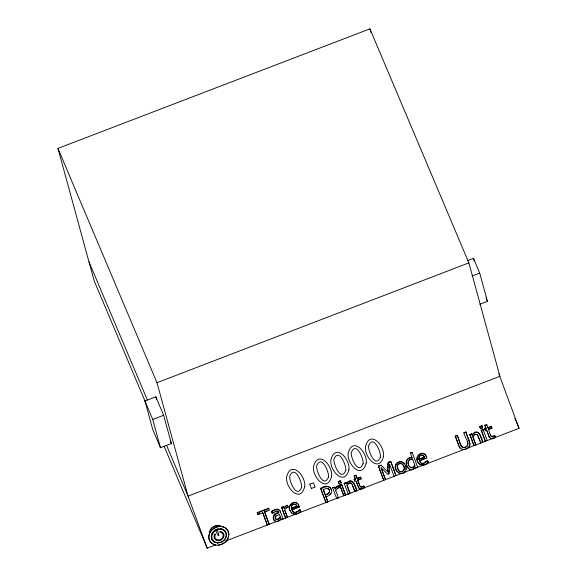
<?xml version="1.0" encoding="UTF-8"?>
<svg xmlns="http://www.w3.org/2000/svg" width="577" height="577" viewBox="0 0 577 577"><rect width="100%" height="100%" fill="white"/><g stroke="black" fill="none" stroke-linecap="round" stroke-linejoin="round"><path stroke-width="0.87" d="M405.927 469.238L405.984 468.135M387.65 471.813L388.227 462.704L390.867 461.687L396.017 475.672L390.651 461.362L388.011 462.379L387.65 471.813L380.993 465.076L378.397 466.072L383.77 480.381L378.397 466.072M388.754 473.659L389.013 470.161M389.201 467.529L389.461 464.031L394.12 476.407L393.896 476.083M389.684 464.355L388.977 473.984L387.823 474.424L381.108 467.644L385.544 479.696L381.181 468.127M397.25 465.992L397.373 465.307A2.625 2.546 -34.3 0 1 397.64 464.709M215.654 534.223L214.932 533.869A5.2 4.457 -31.5 0 0 216.447 540.361A5.2 4.457 -31.5 0 0 223.515 537.49A5.2 4.457 -31.5 0 0 220.775 531.496L219.635 531.886L220.767 532.333A4.335 3.714 -31.5 0 1 222.787 537.209A4.335 3.714 -31.5 0 1 217.24 539.776A4.335 3.714 -31.5 0 1 215.221 534.908L215.531 534.417M275.092 516.703L275.078 518.132L275.719 519.192L277.083 519.718L278.785 519.091L280.386 517.151L279.311 514.237L275.698 516.437L275.301 518.449M291.378 505.762L291.486 508.51L297.155 506.332L295.056 503.93M418.945 456.753L419.046 459.501L424.722 457.323L422.624 454.921M469.382 445.898L469.743 444.817M408.141 461.311L408.408 460.698M335.756 490.421C336.196 487.875 341.173 488.575 338.317 485.618L336.268 486.743L334.992 488.611M287.505 505.452L286.538 505.351L285.24 506.253L284.18 508.445L285.464 506.577L287.505 505.452C289.856 508.2 284.995 507.421 284.728 509.931L287.469 517.381L284.814 510.436M479.292 433.652C477.374 430.954 473.371 432.685 472.375 435.354L472.152 435.015C477.165 426.576 482.213 437.308 482.761 442.35L479.537 434.07M280.278 518.968L280.703 518.29L280.927 518.615C275.186 527.659 268.283 513.653 278.576 512.506L278.792 512.83C275.965 513.754 271.63 516.437 273.794 519.942M414.74 465.156C413.853 467.298 410.478 468.762 409.187 466.129M280.162 516.826L277.782 519.17L275.496 518.867M405.169 471.157L403.698 472.549M329.763 494.446L330.527 493.638M468.106 447.528L468.834 446.778M275.481 516.112L276.037 515.586M299.203 512.405L300.617 511.193C300.235 506.339 295.474 515.896 292.589 511.071M426.771 463.396L428.184 462.177C427.6 457.503 423.713 466.151 420.691 462.588M273.729 511.972L272.128 513.191L271.471 511.395C273.786 509.679 278.28 507.464 280.083 510.984M292.07 504.796L293.902 503.909M419.63 455.787L421.47 454.9M278.417 511.95C276.296 508.589 272.063 516.328 271.688 511.72C273.866 510.32 277.22 508.193 279.585 510.306M363.272 488.092L364.217 487.471C364.26 483.778 360.942 489.036 359.925 486.022M363.633 485.884L364.44 487.796C362.883 489.123 359.961 489.981 358.721 487.781M490.234 434.301C490.472 439.458 495.391 432.916 495.391 437.388C493.775 438.758 490.767 439.645 489.484 437.373M286.17 507.652L288.183 507.291M337.199 488.142L337.891 487.789M409.309 459.768L409.944 459.451M398.541 463.793L399.183 463.475M467.565 260.552L473.443 258.294L479.703 273.101L487.435 301.367L479.876 304.274M215.582 544.926L207.179 548.15L188.023 496.126L156.994 382.695L468.87 262.874L369.929 28.85L57.945 148.412L94.181 280.876L145.765 402.897M144.935 401.015L155.84 396.825L163.637 415.267L171.376 443.533L160.464 447.723L152.667 429.288L144.935 401.015L152.732 419.457L160.464 447.723M472.145 276.001L479.703 273.101M152.732 419.457L163.637 415.267M309.748 484.139L313.527 482.834L315.121 487.154L311.335 488.452M412.194 457.965L410.297 453.096L412.101 452.404L417.705 467.341L415.678 467.716L415.902 468.034L415.505 466.966L413.723 469.094L411.928 469.793A3.693 3.585 -34.3 0 1 409.403 469.267C406.194 466.916 404.499 461.073 408.191 458.39A5.229 5.07 -34.3 0 1 411.971 457.64L412.194 457.965A5.229 5.07 -34.3 0 0 408.415 458.715C405.754 460.504 405.905 464.319 407.34 466.851M479.703 426.511L481.824 425.696L482.055 426.035L482.754 427.925L480.634 428.74L479.703 426.511L480.634 428.74M459.321 446.778L455.174 436.046L457.135 435.296L461.434 446.266M457.135 435.296C459.566 438.383 459.141 449.31 465.56 447.435C471.647 444.528 464.103 436.731 463.886 432.7L465.848 431.949L466.079 432.281C466.916 436.854 473.486 444.78 467.384 448.509C464.622 450.356 460.359 449.865 459.097 446.447M412.324 452.729L410.297 453.096M455.174 436.046L455.404 436.385L457.366 435.628M466.079 432.281L464.117 433.038L463.886 432.7M479.934 426.85L482.055 426.035M257.176 512.643L268.68 508.222L268.904 508.546L257.4 512.967L257.176 512.643L258.006 514.619L262.809 512.773L267.353 525.106L262.585 512.448M338.288 481.47L340.343 480.684L340.56 481.002L341.238 482.834L339.182 483.627L338.288 481.47L339.182 483.627M320.632 488.358C329.236 481.24 337.603 493.739 325.983 496.732L325.76 496.408L327.902 501.94L325.998 502.675L320.632 488.358L325.998 502.675M484.767 425.242L486.635 424.528L486.858 424.86L484.997 425.574L484.767 425.242L486.144 428.689L484.658 428.841L485.913 428.358M338.511 481.795L340.56 481.002M378.62 466.396L381.209 465.401M320.848 488.683C323.704 487.753 327.383 485.307 330.246 487.623M355.266 479.047L354.047 479.509L355.49 479.364L354.155 476.025L355.959 475.333L357.293 478.672L360.611 477.395L361.152 478.86L357.834 480.136L357.61 479.819C358.605 482.199 359.788 490.14 363.856 486.209M354.155 476.025L356.182 475.657M480.403 428.401L482.523 427.586L482.754 427.925M257.789 514.295L259.39 513.681M264.49 511.72L269.25 524.378L264.49 511.72L266.891 510.796M264.713 512.044L269.509 510.198L268.68 508.222M328.933 489.267C331.198 492.037 328.097 494.734 325.399 495.138L323.12 489.231L323.336 489.556L326.452 488.495L328.746 489.08M469.844 434.531L474.056 445.696L469.844 434.531L471.705 433.817L472.375 435.354M481.196 430.168L483.064 429.454L483.288 429.786L481.427 430.5L481.196 430.168L485.416 441.333L481.427 430.5M491.438 426.655L491.207 426.324L487.781 427.636L488.005 427.975L491.438 426.655L491.993 428.17L488.568 429.483L488.337 429.151L491.763 427.831L491.993 428.17M281.583 507.255L285.665 518.074L281.583 507.255L283.386 506.563L284.18 508.445M470.075 434.863L471.936 434.149M332.612 487.745L334.638 487.377L332.612 487.745L336.694 498.564L338.497 497.872L335.533 490.097M339.73 485.012L341.757 484.644L345.623 495.131L343.82 495.831L339.73 485.012L343.82 495.831M351.487 483.382L350.138 483.064A3.303 3.202 -34.3 0 0 348.248 484.139L347.195 485.589L350.073 493.422L348.27 494.114L344.188 483.302L345.991 482.603L346.64 484.096C347.599 481.514 351.487 479.84 353.34 482.444M355.959 475.333L357.069 478.347L360.394 477.071L360.611 477.395M281.8 507.58L283.61 506.887M339.954 485.336L341.757 484.644M346.214 482.927L344.188 483.302M358.44 479.494L360.928 478.542L361.152 478.86M484.658 428.841L485.445 430.687L486.699 430.204L488.914 436.205M354.588 480.98L356.023 480.836L358.526 487.457M339.211 487.789L338.439 487.594M325.176 494.821C327.354 494.273 330.397 492.65 329.243 489.916M291.262 508.193L296.939 506.007L297.155 506.332M418.83 459.184L424.499 456.998L424.722 457.323M291.76 509.541L299.189 506.685L299.413 507.01L291.984 509.866L291.76 509.541L292.359 510.703M420.979 459.898L425.105 458.311M419.544 460.857L426.98 458.001L425.314 454.712M290.419 511.316C292.359 515.708 298.244 514.648 300.841 511.51L300.127 509.585L298.028 511.691L295.337 512.6L293.34 511.922L292.135 510.385M418.65 463.288C421.044 466.75 426.035 465.177 428.401 462.502C428.105 457.539 423.013 467.579 420.157 462.062M494.785 435.75C490.544 439.825 489.476 431.553 488.337 429.151M267.764 524.543L269.026 524.053M285.442 517.749L286.646 517.288M473.832 445.357L475.693 444.643L475.924 444.982L472.945 436.89L474.042 435.39A3.412 3.311 -34.3 0 1 475.982 434.286L477.374 434.611M477.814 435.202L480.67 442.732L482.531 442.018M485.185 441.001L487.053 440.28L487.276 440.619L483.064 429.454M325.781 502.351L327.678 501.615M337.076 498.009L338.497 497.872M343.596 495.506L345.623 495.131M350.073 493.422L348.054 493.789L348.27 494.114M352.475 485.271L354.675 491.251L355.879 490.782M225.657 541.053L296.866 513.689M298.54 513.047L519.055 428.329L498.853 373.817M354.675 491.251L356.701 490.876C356.593 486 350.931 475.686 346.424 483.771L345.991 482.603M275.135 511.222L276.188 510.897M493.212 438.159L491.128 438.412L489.974 437.878M338.533 485.942L336.492 487.067L335.208 488.935L334.415 487.053M423.597 464.846L421.347 464.903M296.03 513.855L293.787 513.912M411.141 459.133L412.512 459.112L414.957 465.48C412.721 470.486 407.174 466.353 408.004 462.004M412.735 459.429C409.569 458.715 407.001 462.026 408.653 464.882M462.487 449.202L463.54 449.274M360.315 488.791L359.19 488.272M275.727 521.204L274.01 520.194M398.635 472.895L399.572 473.277M419.436 464.045L420.344 464.586M292.777 513.595L291.082 512.297M424.867 454.373C420.676 451.387 415.209 457.107 417.669 461.441M277.537 510.991L278.669 512.491M328.032 488.394L329.157 489.592M401.707 463.641C409.519 469.613 398.289 477.129 397.264 466.779M402.472 464.398L401.931 463.966A2.604 2.524 -34.3 0 0 400.092 463.612L398.765 464.117A2.625 2.546 -34.3 0 0 397.596 465.625L397.488 467.103L398.779 470.608M399.046 470.882C402.883 474.078 406.129 467.442 402.739 464.673M461.636 446.511C464.435 449.288 469.628 445.22 467.219 441.758M424.095 456.162C422.104 453.565 417.798 456.645 419.046 459.501M296.528 505.171C294.537 502.574 290.231 505.654 291.486 508.51M425.53 455.037C421.217 449.533 413.63 457.9 418.21 462.631M297.97 504.046C294.191 499.732 287.324 505.748 290.101 510.45M459.768 447.528L460.554 448.343M404.477 463.771C402.97 461.679 399.933 461.391 397.849 462.768A4.587 4.45 -34.3 0 0 395.901 465.076L395.714 468.394L397.25 471.835M407.737 467.543L409.187 468.942A3.693 3.585 -34.3 0 0 411.704 469.469M477.15 434.279L480.893 443.071L480.67 442.732M352.129 484.276L351.263 483.057L349.914 482.74A3.303 3.202 -34.3 0 0 349.287 482.927M495.391 437.388L494.554 435.419M356.701 490.876L353.578 482.855M341.238 482.834L340.343 480.684M417.986 462.307L418.873 463.605M298.554 504.918C295.035 497.951 285.565 506.346 290.642 511.64M419.703 461.369L420.373 462.379M489.051 436.702L489.707 437.705M358.937 488.106L356.11 481.341M330.693 488.077L331.45 490.032M279.859 510.659L280.487 511.871M419.328 460.533L419.926 461.694M425.898 455.592L426.403 456.717M298.331 504.601L299.413 507.01M489.282 437.041L486.476 429.865M351.905 483.952L354.898 491.568M486.043 298.078L487.435 301.367M514.843 418.368L515.896 420.857M516.603 422.515L519.055 428.329M57.945 148.412L156.994 382.695M170.359 441.131L171.376 443.533M88.973 261.843L147.323 399.861M166.623 445.502L188.023 496.126L499.906 376.305L468.87 262.874M164.012 446.057L207.179 548.15M491.207 426.324L491.763 427.831M486.635 424.528L488.005 427.975M484.997 425.574L486.144 428.689M484.889 429.173L485.445 430.687M481.824 425.696L482.523 427.586M471.705 433.817L472.152 435.015M472.714 436.558L475.693 444.643M465.848 431.949L469.801 443.655M455.404 436.385L458.722 445.386M360.394 477.071L360.928 478.542M357.834 480.136L359.666 485.127M354.379 476.35L355.49 479.364M354.047 479.509L354.805 481.297M346.972 485.264L349.857 493.097M341.541 484.319L345.399 494.806M338.317 485.618L338.995 487.464M323.336 489.556L325.399 495.138M325.983 496.732L327.902 501.94M309.827 484.254L311.421 488.575M298.836 505.733L299.189 506.685M287.288 505.127L287.966 506.967M280.271 511.547L283.134 519.048L281.114 519.408L281.338 519.733L280.703 518.29M278.446 512.167L278.792 512.83M257.4 512.967L258.006 514.619M405.443 465.661L405.826 466.944M473.443 258.294L474.143 260.869M369.929 28.85L370.881 32.312M155.84 396.825L156.518 399.291M399.868 463.288A2.604 2.524 -34.3 0 1 401.13 463.367M473.811 435.058A3.412 3.311 -34.3 0 1 475.109 434.142M348.032 483.814A3.303 3.202 -34.3 0 1 348.638 483.281M217.349 542.676A7.804 6.693 -31.5 0 1 216.087 542.503M215.488 542.344A7.804 6.693 -31.5 0 1 211.665 538.853M211.276 537.129A7.804 6.693 -31.5 0 1 211.29 535.91M211.391 535.305A7.804 6.693 -31.5 0 1 216.31 529.426M216.938 529.174A7.804 6.693 -31.5 0 1 218.229 528.813M220.825 528.734A7.804 6.693 -31.5 0 1 225.874 532.499M215.344 544.818A10.4 8.922 -31.5 0 1 209.018 534.778A10.4 8.922 -31.5 0 1 219.931 526.332A10.4 8.922 -31.5 0 1 228.788 534.403M228.636 536.026A10.4 8.922 -31.5 0 1 218.77 544.94M209.292 533.891A7.804 6.693 -31.5 0 1 213.425 526.664A7.804 6.693 -31.5 0 1 221.712 526.563M209.552 533.848A7.537 6.462 -31.5 0 1 209.66 532.081M210.562 529.794A7.537 6.462 -31.5 0 1 219.383 525.849M406.208 468.459C405.797 477.871 392.245 472.491 395.678 464.752A4.587 4.45 -34.3 0 1 397.632 462.444C401.794 459.573 406.251 464.225 406.208 468.459M304.706 486.599C300.35 503.952 285.247 487.659 286.625 476.905C290.988 459.602 306.084 475.866 304.706 486.599M331.616 476.256C327.26 493.609 312.157 477.316 313.542 466.562C317.898 449.259 332.994 465.531 331.616 476.256M348.926 469.606C344.577 486.959 329.467 470.666 330.852 459.912C335.208 442.609 350.304 458.881 348.926 469.606M366.236 462.956C361.887 480.309 346.777 464.016 348.162 453.262C352.518 435.96 367.614 452.231 366.236 462.956M383.546 456.306C379.197 473.659 364.087 457.366 365.472 446.612C369.828 429.31 384.931 445.581 383.546 456.306M218.871 535.124L218.12 535.456L216.173 531.742A0.865 0.743 -31.5 0 1 216.685 530.689A0.865 0.743 -31.5 0 1 217.745 531.035L218.871 535.124M301.605 487.313C296.881 499.242 289.142 481.492 289.719 476.213C294.443 464.283 302.189 482.033 301.605 487.313M328.515 476.977C323.791 488.907 316.052 471.157 316.629 465.87C321.353 453.94 329.099 471.69 328.515 476.977M345.825 470.327C341.101 482.257 333.362 464.507 333.946 459.22C338.663 447.29 346.409 465.04 345.825 470.327M363.135 463.677C358.418 475.607 350.672 457.849 351.256 452.57C355.973 440.64 363.719 458.39 363.135 463.677M380.445 457.02C375.728 468.957 367.982 451.2 368.566 445.92C373.283 433.991 381.029 451.741 380.445 457.02M218.012 545.2A10.4 8.922 -31.5 0 0 227.965 530.797A10.4 8.922 -31.5 0 0 210.677 531.597A10.4 8.922 -31.5 0 0 218.012 545.2M217.63 542.82A7.537 6.462 -31.5 0 0 225.859 532.989A7.537 6.462 -31.5 0 0 213.512 532.362A7.537 6.462 -31.5 0 0 217.63 542.82M217.464 542.87A7.804 6.693 -31.5 0 0 225.989 532.686A7.804 6.693 -31.5 0 0 213.202 532.044A7.804 6.693 -31.5 0 0 217.464 542.87"/></g></svg>
